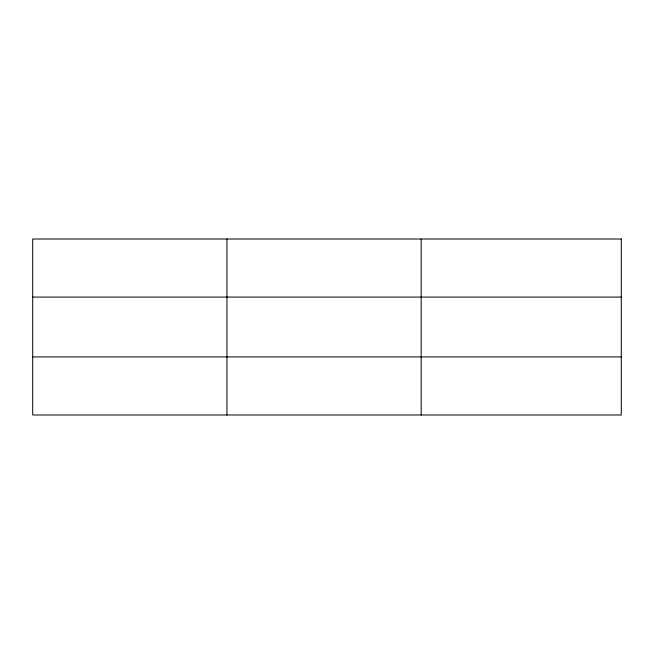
<?xml version="1.0" encoding="UTF-8"?>
<svg xmlns="http://www.w3.org/2000/svg" width="654" height="654" viewBox="0 0 654 654"><rect width="100%" height="100%" fill="white"/><g stroke="black" fill="none" stroke-linecap="round" stroke-linejoin="round"><path stroke-width="0.98" d="M226.938 414.988L226.938 239.012M421.176 414.988L421.176 239.012M32.7 297.079L621.3 297.079M32.7 356.921L621.3 356.921M621.3 239.012L32.7 239.012L32.7 414.988L621.3 414.988L621.3 239.012"/></g></svg>
